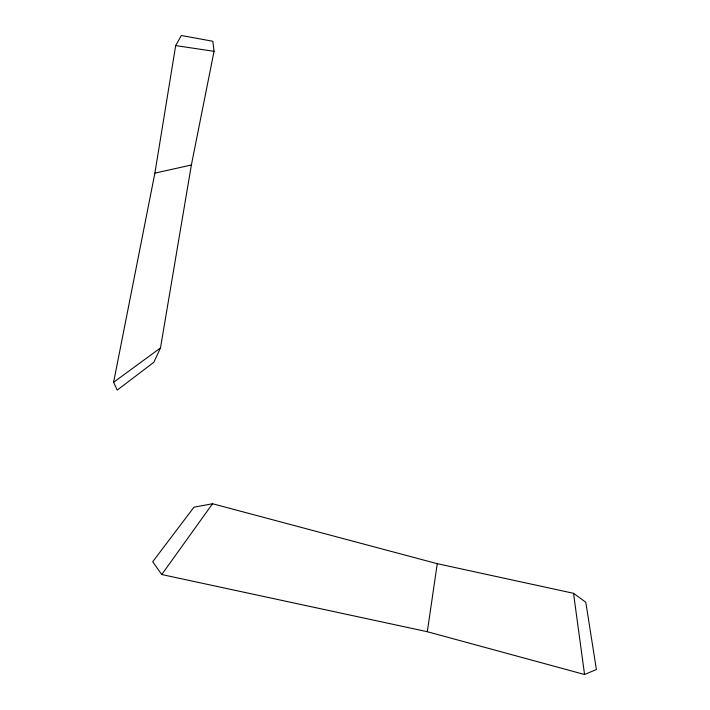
<?xml version="1.0" encoding="UTF-8"?>
<svg xmlns="http://www.w3.org/2000/svg" width="710" height="710" viewBox="0 0 710 710"><rect width="100%" height="100%" fill="white"/><g stroke="black" fill="none" stroke-linecap="round" stroke-linejoin="round"><path stroke-width="1.06" d="M427.305 631.714L437.253 563.687L212.547 503.736L193.972 507.188L152.694 561.752L161.756 574.532L427.305 631.714L584.561 674.5L596.4 669.539L585.794 602.231L573.529 593.303L437.253 563.687M154.878 173.133L175.681 45.591L181.343 35.5L212.831 41.269L214.047 51.324L191.372 165.004L160.478 347.944L153.848 362.277L117.221 390.101L113.6 382.291L154.878 173.133L191.372 165.004M161.756 574.532L212.547 503.736M113.6 382.291L160.478 347.944M175.681 45.591L214.047 51.324M573.529 593.303L584.561 674.5"/></g></svg>
